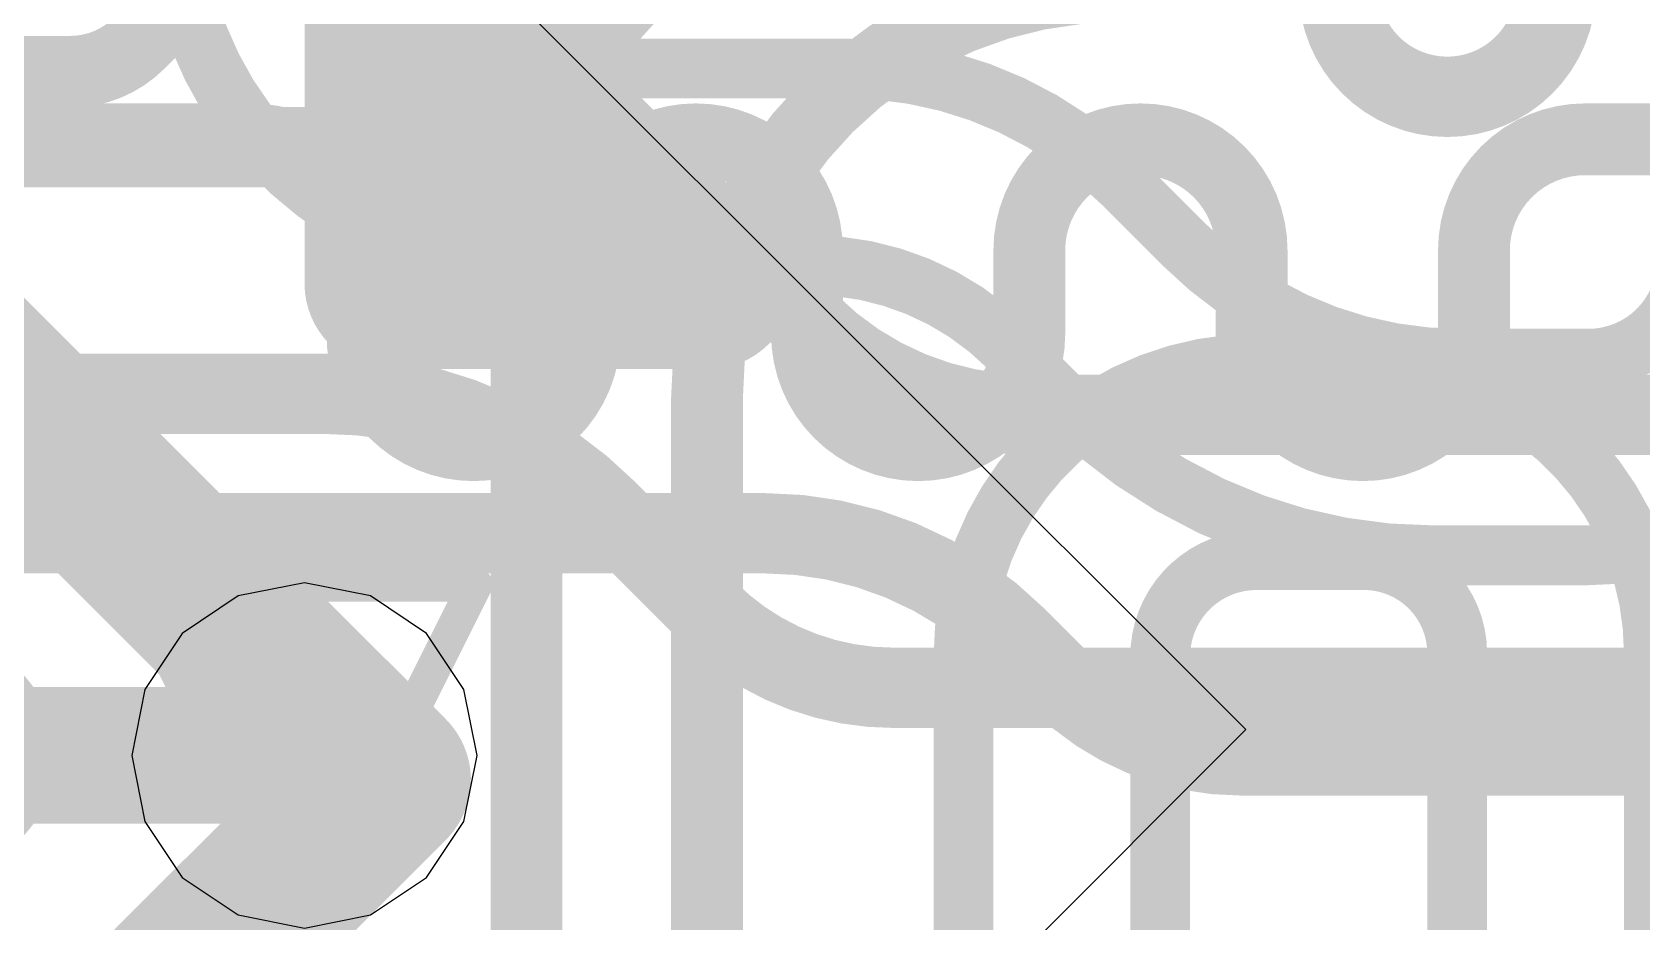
# Model space of a CAD drawing. Header units: inches. Extents: x -6 to 283, y -12 to 154.
# Drawn here: x 64.589 to 66.98, y 8.453 to 9.775 of the extents above; entities that cross this region are included whole.
import ezdxf

# ---------------------------------------------------------------- set-up
doc = ezdxf.new("R2010")
doc.units = ezdxf.units.IN
for name, color, linetype in [('Bottom Layer', 5, 'Continuous'), ('Drill Drawing', 1, 'Continuous'), ('GND-1', 16, 'Continuous'), ('GND-2', 90, 'Continuous'), ('GND-3', 216, 'Continuous'), ('GND-4', 54, 'Continuous'), ('PWR-1', 156, 'Continuous'), ('PWR-2', 130, 'Continuous'), ('Signal L1', 76, 'Continuous'), ('Signal L2', 6, 'Continuous'), ('Top Layer', 1, 'Continuous'), ('Top Overlay', 2, 'Continuous'), ('Top Solder', 216, 'Continuous'), ('Via Holes', 16, 'Continuous')]:
    doc.layers.add(name, color=color, linetype=linetype)

# ---------------------------------------------------------------- blocks, each defined once
blk = doc.blocks.new('BGA_565_15_5_14_4__57')
at = {"layer": 'Top Solder'}
h = blk.add_hatch(color=216, dxfattribs=at)
edge = h.paths.add_edge_path()
edge.add_arc((-7.400000439999999, 6.800001640000001), 0.17499838, 0, 360)
at = {"layer": 'Top Overlay'}
for points in [[(-4.219999179999999, 7.295799479999999, 0.254, 0.254, 0), (-7.845000819999999, 7.295799479999999, 0.254, 0.254, 0)], [(-7.845000819999999, 3.67080292, 0.254, 0.254, 0), (-7.845000819999999, 7.295799479999999, 0.254, 0.254, 0)], [(-8.37101704, 6.779508919999999, 0.254, 0.254, 0), (-8.70528358, 7.113775459999999, 0.254, 0.254, 0)], [(-8.37101704, 6.779508919999999, 0.254, 0.254, 0), (-8.70528358, 6.44524238, 0.254, 0.254, 0)]]:
    blk.add_lwpolyline(points, format="xyseb", dxfattribs=at)
for points in [[(-7.908500819999999, 7.295799479999999, 0.127, 0.127, 1), (-7.781500819999999, 7.295799479999999, 0.127, 0.127, 1)], [(-7.908500819999999, 7.295799479999999, 0.127, 0.127, 1), (-7.781500819999999, 7.295799479999999, 0.127, 0.127, 1)], [(-8.768783580000001, 7.113775459999999, 0.127, 0.127, 1), (-8.64178358, 7.113775459999999, 0.127, 0.127, 1)], [(-8.43451704, 6.779508919999999, 0.127, 0.127, 1), (-8.30751704, 6.779508919999999, 0.127, 0.127, 1)], [(-8.43451704, 6.779508919999999, 0.127, 0.127, 1), (-8.30751704, 6.779508919999999, 0.127, 0.127, 1)], [(-8.768783580000001, 6.44524238, 0.127, 0.127, 1), (-8.64178358, 6.44524238, 0.127, 0.127, 1)]]:
    blk.add_lwpolyline(points, format="xyseb", close=True, dxfattribs=at)

msp = doc.modelspace()

# ---------------------------------------------------------------- hatches: boundary and pattern name
at = {"layer": 'Bottom Layer'}
h = msp.add_hatch(color=5, dxfattribs=at)
edge = h.paths.add_edge_path()
edge.add_arc((64.99382225999999, 8.7001731), 0.1499997, 0, 360)
at = {"layer": 'GND-1'}
h = msp.add_hatch(color=16, dxfattribs=at)
edge = h.paths.add_edge_path()
edge.add_arc((64.99382225999999, 8.7001731), 0.1499997, 0, 360)
at = {"layer": 'GND-2'}
h = msp.add_hatch(color=90, dxfattribs=at)
edge = h.paths.add_edge_path()
edge.add_arc((64.99382225999999, 8.7001731), 0.1499997, 0, 360)
at = {"layer": 'GND-3'}
h = msp.add_hatch(color=216, dxfattribs=at)
edge = h.paths.add_edge_path()
edge.add_arc((64.99382225999999, 8.7001731), 0.1499997, 0, 360)
at = {"layer": 'GND-4'}
h = msp.add_hatch(color=54, dxfattribs=at)
edge = h.paths.add_edge_path()
edge.add_arc((64.99382225999999, 8.7001731), 0.1499997, 0, 360)
at = {"layer": 'PWR-1'}
h = msp.add_hatch(color=156, dxfattribs=at)
edge = h.paths.add_edge_path()
edge.add_arc((64.99382225999999, 8.7001731), 0.1499997, 0, 360)
at = {"layer": 'PWR-2'}
h = msp.add_hatch(color=130, dxfattribs=at)
edge = h.paths.add_edge_path()
edge.add_arc((64.99382225999999, 8.7001731), 0.1499997, 0, 360)
at = {"layer": 'Signal L1'}
h = msp.add_hatch(color=76, dxfattribs=at)
edge = h.paths.add_edge_path()
edge.add_arc((64.99382225999999, 8.7001731), 0.1499997, 0, 360)
at = {"layer": 'Signal L2'}
h = msp.add_hatch(color=6, dxfattribs=at)
edge = h.paths.add_edge_path()
edge.add_arc((64.99382225999999, 8.7001731), 0.1499997, 0, 360)
at = {"layer": 'Top Layer'}
h = msp.add_hatch(color=1, dxfattribs=at)
edge = h.paths.add_edge_path()
edge.add_arc((64.99382225999999, 8.7001731), 0.1499997, 0, 360)
at = {"layer": 'Via Holes'}
h = msp.add_hatch(color=7, dxfattribs=at)
edge = h.paths.add_edge_path()
edge.add_arc((64.99382225999999, 8.7001731), 0.07499858, 0, 360)

# ---------------------------------------------------------------- linework, layer by layer
at = {"layer": 'Bottom Layer'}
for points in [[(64.45523811999999, 9.61586342, 0.10668, 0.10668, 0), (64.91481048, 9.61586342, 0.10668, 0.10668, 0)], [(64.91481048, 9.61586342, 0.10668, 0.10668, -0.4142135623730951), (65.07991048, 9.45076342, 0.10668, 0.10668, 0)], [(65.41011048, 9.45076342, 0.10668, 0.10668, -0.9999999999999999), (65.74031047999999, 9.45076342, 0.10668, 0.10668, 0)], [(66.07051048, 9.45076342, 0.10668, 0.10668, -0.9999999999999999), (66.40071048, 9.45076342, 0.10668, 0.10668, 0)], [(66.73091047999999, 9.45076342, 0.10668, 0.10668, -0.4142135623730951), (66.89601048, 9.61586342, 0.10668, 0.10668, 0)], [(66.89601048, 9.61586342, 0.10668, 0.10668, 0), (67.28309123999999, 9.61586342, 0.10668, 0.10668, 0)], [(65.07991048, 9.3263085, 0.10668, 0.10668, 0), (65.07991048, 9.45076342, 0.10668, 0.10668, 0)], [(65.41011048, 9.3263085, 0.10668, 0.10668, 0), (65.41011048, 9.45076342, 0.10668, 0.10668, 0)], [(65.74031047999999, 9.3263085, 0.10668, 0.10668, 0), (65.74031047999999, 9.45076342, 0.10668, 0.10668, 0)], [(66.07051048, 9.3263085, 0.10668, 0.10668, 0), (66.07051048, 9.45076342, 0.10668, 0.10668, 0)], [(66.40071048, 9.3263085, 0.10668, 0.10668, 0), (66.40071048, 9.45076342, 0.10668, 0.10668, 0)], [(66.73091047999999, 9.3263085, 0.10668, 0.10668, 0), (66.73091047999999, 9.45076342, 0.10668, 0.10668, 0)], [(65.41011048, 9.3263085, 0.10668, 0.10668, -0.9999999999999999), (65.07991048, 9.3263085, 0.10668, 0.10668, 0)], [(66.07051048, 9.3263085, 0.10668, 0.10668, -0.9999999999999999), (65.74031047999999, 9.3263085, 0.10668, 0.10668, 0)], [(66.73091047999999, 9.3263085, 0.10668, 0.10668, -0.9999999999999999), (66.40071048, 9.3263085, 0.10668, 0.10668, 0)]]:
    msp.add_lwpolyline(points, format="xyseb", dxfattribs=at)
for points in [[(64.88814047999999, 9.61586342, 0.05333999999999999, 0.05333999999999999, 1), (64.94148048, 9.61586342, 0.05333999999999999, 0.05333999999999999, 1)], [(64.88814047999999, 9.61586342, 0.05333999999999999, 0.05333999999999999, 1), (64.94148048, 9.61586342, 0.05333999999999999, 0.05333999999999999, 1)], [(66.86934048, 9.61586342, 0.05333999999999999, 0.05333999999999999, 1), (66.92268048, 9.61586342, 0.05333999999999999, 0.05333999999999999, 1)], [(66.86934048, 9.61586342, 0.05333999999999999, 0.05333999999999999, 1), (66.92268048, 9.61586342, 0.05333999999999999, 0.05333999999999999, 1)], [(65.05324048, 9.45076342, 0.05333999999999999, 0.05333999999999999, 1), (65.10658047999999, 9.45076342, 0.05333999999999999, 0.05333999999999999, 1)], [(65.05324048, 9.45076342, 0.05333999999999999, 0.05333999999999999, 1), (65.10658047999999, 9.45076342, 0.05333999999999999, 0.05333999999999999, 1)], [(65.38344048, 9.45076342, 0.05333999999999999, 0.05333999999999999, 1), (65.43678048, 9.45076342, 0.05333999999999999, 0.05333999999999999, 1)], [(65.38344048, 9.45076342, 0.05333999999999999, 0.05333999999999999, 1), (65.43678048, 9.45076342, 0.05333999999999999, 0.05333999999999999, 1)], [(65.71364048, 9.45076342, 0.05333999999999999, 0.05333999999999999, 1), (65.76698048, 9.45076342, 0.05333999999999999, 0.05333999999999999, 1)], [(65.71364048, 9.45076342, 0.05333999999999999, 0.05333999999999999, 1), (65.76698048, 9.45076342, 0.05333999999999999, 0.05333999999999999, 1)], [(66.04384048, 9.45076342, 0.05333999999999999, 0.05333999999999999, 1), (66.09718047999999, 9.45076342, 0.05333999999999999, 0.05333999999999999, 1)], [(66.04384048, 9.45076342, 0.05333999999999999, 0.05333999999999999, 1), (66.09718047999999, 9.45076342, 0.05333999999999999, 0.05333999999999999, 1)], [(66.37404047999999, 9.45076342, 0.05333999999999999, 0.05333999999999999, 1), (66.42738048, 9.45076342, 0.05333999999999999, 0.05333999999999999, 1)], [(66.37404047999999, 9.45076342, 0.05333999999999999, 0.05333999999999999, 1), (66.42738048, 9.45076342, 0.05333999999999999, 0.05333999999999999, 1)], [(66.70424048, 9.45076342, 0.05333999999999999, 0.05333999999999999, 1), (66.75758047999999, 9.45076342, 0.05333999999999999, 0.05333999999999999, 1)], [(66.70424048, 9.45076342, 0.05333999999999999, 0.05333999999999999, 1), (66.75758047999999, 9.45076342, 0.05333999999999999, 0.05333999999999999, 1)], [(65.05324048, 9.3263085, 0.05333999999999999, 0.05333999999999999, 1), (65.10658047999999, 9.3263085, 0.05333999999999999, 0.05333999999999999, 1)], [(65.05324048, 9.3263085, 0.05333999999999999, 0.05333999999999999, 1), (65.10658047999999, 9.3263085, 0.05333999999999999, 0.05333999999999999, 1)], [(65.38344048, 9.3263085, 0.05333999999999999, 0.05333999999999999, 1), (65.43678048, 9.3263085, 0.05333999999999999, 0.05333999999999999, 1)], [(65.38344048, 9.3263085, 0.05333999999999999, 0.05333999999999999, 1), (65.43678048, 9.3263085, 0.05333999999999999, 0.05333999999999999, 1)], [(65.71364048, 9.3263085, 0.05333999999999999, 0.05333999999999999, 1), (65.76698048, 9.3263085, 0.05333999999999999, 0.05333999999999999, 1)], [(65.71364048, 9.3263085, 0.05333999999999999, 0.05333999999999999, 1), (65.76698048, 9.3263085, 0.05333999999999999, 0.05333999999999999, 1)], [(66.04384048, 9.3263085, 0.05333999999999999, 0.05333999999999999, 1), (66.09718047999999, 9.3263085, 0.05333999999999999, 0.05333999999999999, 1)], [(66.04384048, 9.3263085, 0.05333999999999999, 0.05333999999999999, 1), (66.09718047999999, 9.3263085, 0.05333999999999999, 0.05333999999999999, 1)], [(66.37404047999999, 9.3263085, 0.05333999999999999, 0.05333999999999999, 1), (66.42738048, 9.3263085, 0.05333999999999999, 0.05333999999999999, 1)], [(66.37404047999999, 9.3263085, 0.05333999999999999, 0.05333999999999999, 1), (66.42738048, 9.3263085, 0.05333999999999999, 0.05333999999999999, 1)], [(66.70424048, 9.3263085, 0.05333999999999999, 0.05333999999999999, 1), (66.75758047999999, 9.3263085, 0.05333999999999999, 0.05333999999999999, 1)], [(66.70424048, 9.3263085, 0.05333999999999999, 0.05333999999999999, 1), (66.75758047999999, 9.3263085, 0.05333999999999999, 0.05333999999999999, 1)]]:
    msp.add_lwpolyline(points, format="xyseb", close=True, dxfattribs=at)
at = {"layer": 'Drill Drawing'}
for points in [[(64.73982226, 8.9541731, 0.0508, 0.0508, 0), (65.24782225999999, 8.9541731, 0.0508, 0.0508, 0)], [(64.73982226, 8.9541731, 0.0508, 0.0508, 0), (64.99382225999999, 8.4461731, 0.0508, 0.0508, 0)], [(64.99382225999999, 8.4461731, 0.0508, 0.0508, 0), (65.24782225999999, 8.9541731, 0.0508, 0.0508, 0)]]:
    msp.add_lwpolyline(points, format="xyseb", dxfattribs=at)
for points in [[(64.72712225999999, 8.9541731, 0.0254, 0.0254, 1), (64.75252226, 8.9541731, 0.0254, 0.0254, 1)], [(64.72712225999999, 8.9541731, 0.0254, 0.0254, 1), (64.75252226, 8.9541731, 0.0254, 0.0254, 1)], [(65.23512226, 8.9541731, 0.0254, 0.0254, 1), (65.26052226, 8.9541731, 0.0254, 0.0254, 1)], [(65.23512226, 8.9541731, 0.0254, 0.0254, 1), (65.26052226, 8.9541731, 0.0254, 0.0254, 1)], [(64.98112225999999, 8.4461731, 0.0254, 0.0254, 1), (65.00652226, 8.4461731, 0.0254, 0.0254, 1)], [(64.98112225999999, 8.4461731, 0.0254, 0.0254, 1), (65.00652226, 8.4461731, 0.0254, 0.0254, 1)]]:
    msp.add_lwpolyline(points, format="xyseb", close=True, dxfattribs=at)
at = {"layer": 'PWR-1'}
for p, q in [((64.99382225999999, 8.95670294), (64.89565379999999, 8.937175419999999)), ((65.09199072, 8.937175419999999), (64.99382225999999, 8.95670294)), ((64.89565379999999, 8.937175419999999), (64.81242816, 8.8815672)), ((65.17521636000001, 8.8815672), (65.09199072, 8.937175419999999)), ((64.81242816, 8.8815672), (64.75681994, 8.79834156)), ((65.23082458, 8.79834156), (65.17521636000001, 8.8815672)), ((64.75681994, 8.79834156), (64.73729242, 8.7001731)), ((65.2503521, 8.7001731), (65.23082458, 8.79834156)), ((64.73729242, 8.7001731), (64.75681994, 8.60200464)), ((65.23082458, 8.60200464), (65.2503521, 8.7001731)), ((64.75681994, 8.60200464), (64.81242816, 8.518778999999999)), ((65.17521636000001, 8.518778999999999), (65.23082458, 8.60200464)), ((64.81242816, 8.518778999999999), (64.89565379999999, 8.463170779999999)), ((65.09199072, 8.463170779999999), (65.17521636000001, 8.518778999999999)), ((64.89565379999999, 8.463170779999999), (64.99382225999999, 8.44364326)), ((64.99382225999999, 8.44364326), (65.09199072, 8.463170779999999))]:
    msp.add_line(p, q, dxfattribs=at)
at = {"layer": 'PWR-2'}
for p, q in [((64.99382225999999, 8.95670294), (64.89565379999999, 8.937175419999999)), ((65.09199072, 8.937175419999999), (64.99382225999999, 8.95670294)), ((64.89565379999999, 8.937175419999999), (64.81242816, 8.8815672)), ((65.17521636000001, 8.8815672), (65.09199072, 8.937175419999999)), ((64.81242816, 8.8815672), (64.75681994, 8.79834156)), ((65.23082458, 8.79834156), (65.17521636000001, 8.8815672)), ((64.75681994, 8.79834156), (64.73729242, 8.7001731)), ((65.2503521, 8.7001731), (65.23082458, 8.79834156)), ((64.73729242, 8.7001731), (64.75681994, 8.60200464)), ((65.23082458, 8.60200464), (65.2503521, 8.7001731)), ((64.75681994, 8.60200464), (64.81242816, 8.518778999999999)), ((65.17521636000001, 8.518778999999999), (65.23082458, 8.60200464)), ((64.81242816, 8.518778999999999), (64.89565379999999, 8.463170779999999)), ((65.09199072, 8.463170779999999), (65.17521636000001, 8.518778999999999)), ((64.89565379999999, 8.463170779999999), (64.99382225999999, 8.44364326)), ((64.99382225999999, 8.44364326), (65.09199072, 8.463170779999999))]:
    msp.add_line(p, q, dxfattribs=at)
at = {"layer": 'Signal L1'}
for points in [[(66.85266792, 9.8402521, 0.11938, 0.11938, -0.9999999999999999), (66.53008792, 9.8402521, 0.11938, 0.11938, 0)], [(63.7379853, 9.6043877, 0.11938, 0.11938, 0), (65.2541621, 9.6043877, 0.11938, 0.11938, 0)], [(65.2541621, 9.6043877, 0.11938, 0.11938, -0.198881590998709), (65.6398992, 9.444636939999999, 0.11938, 0.11938, 0)], [(65.6398992, 9.444636939999999, 0.11938, 0.11938, 0), (65.74259394, 9.341942199999998, 0.11938, 0.11938, 0)], [(65.74289112, 9.34164502, 0.11938, 0.11938, -0.0002267820884980537), (65.74259394, 9.341942199999998, 0.11938, 0.11938, 0)], [(66.06960624, 9.206489079999999, 0.11938, 0.11938, -0.1986766230359595), (65.74289112, 9.34164502, 0.11938, 0.11938, 0)], [(63.59121394, 9.237555819999999, 0.11938, 0.11938, 0), (65.02502616, 9.237555819999999, 0.11938, 0.11938, 0)], [(65.02502616, 9.237555819999999, 0.11938, 0.11938, -0.198912367379658), (65.44278249999999, 9.064515779999999, 0.11938, 0.11938, 0)], [(66.06960624, 9.206489079999999, 0.11938, 0.11938, 0), (67.69811453999999, 9.206489079999999, 0.11938, 0.11938, 0)], [(65.44278249999999, 9.064515779999999, 0.11938, 0.11938, 0), (65.59183732, 8.915460959999999, 0.11938, 0.11938, 0)], [(65.86895385999999, 8.800675819999999, 0.11938, 0.11938, -0.198912367379658), (65.59183732, 8.915460959999999, 0.11938, 0.11938, 0)], [(65.86895385999999, 8.800675819999999, 0.11938, 0.11938, 0), (72.83070015999999, 8.800675819999999, 0.11938, 0.11938, 0)]]:
    msp.add_lwpolyline(points, format="xyseb", dxfattribs=at)
for points in [[(65.22431710000001, 9.6043877, 0.05969, 0.05969, 1), (65.2840071, 9.6043877, 0.05969, 0.05969, 1)], [(65.22431710000001, 9.6043877, 0.05969, 0.05969, 1), (65.2840071, 9.6043877, 0.05969, 0.05969, 1)], [(65.61005420000001, 9.444636939999999, 0.05969, 0.05969, 1), (65.6697442, 9.444636939999999, 0.05969, 0.05969, 1)], [(65.61005420000001, 9.444636939999999, 0.05969, 0.05969, 1), (65.6697442, 9.444636939999999, 0.05969, 0.05969, 1)], [(65.71274894, 9.341942199999998, 0.05969, 0.05969, 1), (65.77243894, 9.341942199999998, 0.05969, 0.05969, 1)], [(65.71274894, 9.341942199999998, 0.05969, 0.05969, 1), (65.77243894, 9.341942199999998, 0.05969, 0.05969, 1)], [(65.71304612, 9.34164502, 0.05969, 0.05969, 1), (65.77273612, 9.34164502, 0.05969, 0.05969, 1)], [(65.71304612, 9.34164502, 0.05969, 0.05969, 1), (65.77273612, 9.34164502, 0.05969, 0.05969, 1)], [(64.99518116, 9.237555819999999, 0.05969, 0.05969, 1), (65.05487115999999, 9.237555819999999, 0.05969, 0.05969, 1)], [(64.99518116, 9.237555819999999, 0.05969, 0.05969, 1), (65.05487115999999, 9.237555819999999, 0.05969, 0.05969, 1)], [(66.03976123999999, 9.206489079999999, 0.05969, 0.05969, 1), (66.09945124, 9.206489079999999, 0.05969, 0.05969, 1)], [(66.03976123999999, 9.206489079999999, 0.05969, 0.05969, 1), (66.09945124, 9.206489079999999, 0.05969, 0.05969, 1)], [(65.4129375, 9.064515779999999, 0.05969, 0.05969, 1), (65.4726275, 9.064515779999999, 0.05969, 0.05969, 1)], [(65.4129375, 9.064515779999999, 0.05969, 0.05969, 1), (65.4726275, 9.064515779999999, 0.05969, 0.05969, 1)], [(65.56199231999999, 8.915460959999999, 0.05969, 0.05969, 1), (65.62168232, 8.915460959999999, 0.05969, 0.05969, 1)], [(65.56199231999999, 8.915460959999999, 0.05969, 0.05969, 1), (65.62168232, 8.915460959999999, 0.05969, 0.05969, 1)], [(65.83910886, 8.800675819999999, 0.05969, 0.05969, 1), (65.89879886, 8.800675819999999, 0.05969, 0.05969, 1)], [(65.83910886, 8.800675819999999, 0.05969, 0.05969, 1), (65.89879886, 8.800675819999999, 0.05969, 0.05969, 1)]]:
    msp.add_lwpolyline(points, format="xyseb", close=True, dxfattribs=at)
at = {"layer": 'Signal L2'}
for points in [[(65.3322417, 9.428929579999998, 0.08889999999999999, 0.08889999999999999, -0.4142135623730951), (64.8005689, 9.96060238, 0.08889999999999999, 0.08889999999999999, 0)], [(65.3322417, 9.72102958, 0.08889999999999999, 0.08889999999999999, -0.4142135623730951), (65.09266889999999, 9.96060238, 0.08889999999999999, 0.08889999999999999, 0)], [(65.3322417, 9.72102958, 0.08889999999999999, 0.08889999999999999, 0), (65.79225602, 9.72102958, 0.08889999999999999, 0.08889999999999999, 0)], [(65.79698042, 9.721042279999999, 0.08889999999999999, 0.08889999999999999, -0.2005161979741996), (66.20983456, 9.54987676, 0.08889999999999999, 0.08889999999999999, 0)], [(66.20983202, 9.54987422, 0.08889999999999999, 0.08889999999999999, 0), (66.21267936, 9.54701164, 0.08889999999999999, 0.08889999999999999, 0)], [(66.21267936, 9.54701164, 0.08889999999999999, 0.08889999999999999, 0), (66.29992328, 9.459775339999998, 0.08889999999999999, 0.08889999999999999, 0)], [(66.71046602, 9.28972488, 0.08889999999999999, 0.08889999999999999, -0.198912367379658), (66.29992582, 9.459777879999999, 0.08889999999999999, 0.08889999999999999, 0)], [(65.3322417, 9.428929579999998, 0.08889999999999999, 0.08889999999999999, 0), (65.74355914, 9.428929579999998, 0.08889999999999999, 0.08889999999999999, 0)], [(65.74592895999999, 9.428929579999998, 0.08889999999999999, 0.08889999999999999, -0.1986622820675301), (66.03941834, 9.307189919999999, 0.08889999999999999, 0.08889999999999999, 0)], [(67.04702872, 9.43577488, 0.08889999999999999, 0.08889999999999999, -0.4142135623730951), (66.90097872, 9.28972488, 0.08889999999999999, 0.08889999999999999, 0)], [(67.33912871999999, 9.43577488, 0.08889999999999999, 0.08889999999999999, -0.4142135623730951), (66.90097872, 8.997624879999998, 0.08889999999999999, 0.08889999999999999, 0)], [(66.0394158, 9.307187379999998, 0.08889999999999999, 0.08889999999999999, 0), (66.0405969, 9.306008819999999, 0.08889999999999999, 0.08889999999999999, 0)], [(66.0405969, 9.306008819999999, 0.08889999999999999, 0.08889999999999999, 0), (66.12077962, 9.22582864, 0.08889999999999999, 0.08889999999999999, 0)], [(66.71046602, 9.28972488, 0.08889999999999999, 0.08889999999999999, 0), (66.90097872, 9.28972488, 0.08889999999999999, 0.08889999999999999, 0)], [(66.66968378, 8.99762234, 0.08889999999999999, 0.08889999999999999, -0.1995972435063841), (66.12077962, 9.22582864, 0.08889999999999999, 0.08889999999999999, 0)], [(64.41029282, 9.03039342, 0.11938, 0.11938, 0), (65.67644725999999, 9.03039342, 0.11938, 0.11938, 0)], [(65.67644725999999, 9.03039342, 0.11938, 0.11938, -0.1986991494080848), (66.0520269, 8.87500384, 0.11938, 0.11938, 0)], [(66.66968378, 8.99762234, 0.08889999999999999, 0.08889999999999999, 0), (66.66968632, 8.997624879999998, 0.08889999999999999, 0.08889999999999999, 0)], [(66.66968632, 8.997624879999998, 0.08889999999999999, 0.08889999999999999, 0), (66.90097872, 8.997624879999998, 0.08889999999999999, 0.08889999999999999, 0)], [(66.05233424, 8.8746965, 0.11938, 0.11938, 0), (66.11539735999999, 8.81163338, 0.11938, 0.11938, 0)], [(66.3846526, 8.70019342, 0.11938, 0.11938, -0.1987644589969734), (66.11539735999999, 8.81163338, 0.11938, 0.11938, 0)], [(66.3846526, 8.70019342, 0.11938, 0.11938, 0), (76.26723125999999, 8.70019342, 0.11938, 0.11938, 0)]]:
    msp.add_lwpolyline(points, format="xyseb", dxfattribs=at)
for points in [[(65.3100167, 9.72102958, 0.04445, 0.04445, 1), (65.3544667, 9.72102958, 0.04445, 0.04445, 1)], [(65.3100167, 9.72102958, 0.04445, 0.04445, 1), (65.3544667, 9.72102958, 0.04445, 0.04445, 1)], [(65.77003101999999, 9.72102958, 0.04445, 0.04445, 1), (65.81448102, 9.72102958, 0.04445, 0.04445, 1)], [(65.77475541999999, 9.721042279999999, 0.04445, 0.04445, 1), (65.81920541999999, 9.721042279999999, 0.04445, 0.04445, 1)], [(66.18760702, 9.54987422, 0.04445, 0.04445, 1), (66.23205702, 9.54987422, 0.04445, 0.04445, 1)], [(66.18760956, 9.54987676, 0.04445, 0.04445, 1), (66.23205956, 9.54987676, 0.04445, 0.04445, 1)], [(66.19045435999999, 9.54701164, 0.04445, 0.04445, 1), (66.23490435999999, 9.54701164, 0.04445, 0.04445, 1)], [(66.19045435999999, 9.54701164, 0.04445, 0.04445, 1), (66.23490435999999, 9.54701164, 0.04445, 0.04445, 1)], [(66.27769828, 9.459775339999998, 0.04445, 0.04445, 1), (66.32214828, 9.459775339999998, 0.04445, 0.04445, 1)], [(66.27770081999999, 9.459777879999999, 0.04445, 0.04445, 1), (66.32215082, 9.459777879999999, 0.04445, 0.04445, 1)], [(65.3100167, 9.428929579999998, 0.04445, 0.04445, 1), (65.3544667, 9.428929579999998, 0.04445, 0.04445, 1)], [(65.3100167, 9.428929579999998, 0.04445, 0.04445, 1), (65.3544667, 9.428929579999998, 0.04445, 0.04445, 1)], [(65.72133414, 9.428929579999998, 0.04445, 0.04445, 1), (65.76578414, 9.428929579999998, 0.04445, 0.04445, 1)], [(65.72370396, 9.428929579999998, 0.04445, 0.04445, 1), (65.76815395999999, 9.428929579999998, 0.04445, 0.04445, 1)], [(66.0171908, 9.307187379999998, 0.04445, 0.04445, 1), (66.0616408, 9.307187379999998, 0.04445, 0.04445, 1)], [(66.01719333999999, 9.307189919999999, 0.04445, 0.04445, 1), (66.06164334, 9.307189919999999, 0.04445, 0.04445, 1)], [(66.0183719, 9.306008819999999, 0.04445, 0.04445, 1), (66.0628219, 9.306008819999999, 0.04445, 0.04445, 1)], [(66.0183719, 9.306008819999999, 0.04445, 0.04445, 1), (66.0628219, 9.306008819999999, 0.04445, 0.04445, 1)], [(66.68824101999999, 9.28972488, 0.04445, 0.04445, 1), (66.73269101999999, 9.28972488, 0.04445, 0.04445, 1)], [(66.68824101999999, 9.28972488, 0.04445, 0.04445, 1), (66.73269101999999, 9.28972488, 0.04445, 0.04445, 1)], [(66.87875371999999, 9.28972488, 0.04445, 0.04445, 1), (66.92320372, 9.28972488, 0.04445, 0.04445, 1)], [(66.87875371999999, 9.28972488, 0.04445, 0.04445, 1), (66.92320372, 9.28972488, 0.04445, 0.04445, 1)], [(66.09855461999999, 9.22582864, 0.04445, 0.04445, 1), (66.14300462, 9.22582864, 0.04445, 0.04445, 1)], [(66.09855461999999, 9.22582864, 0.04445, 0.04445, 1), (66.14300462, 9.22582864, 0.04445, 0.04445, 1)], [(65.64660226, 9.03039342, 0.05969, 0.05969, 1), (65.70629226, 9.03039342, 0.05969, 0.05969, 1)], [(65.64660226, 9.03039342, 0.05969, 0.05969, 1), (65.70629226, 9.03039342, 0.05969, 0.05969, 1)], [(66.64745878, 8.99762234, 0.04445, 0.04445, 1), (66.69190877999999, 8.99762234, 0.04445, 0.04445, 1)], [(66.64745878, 8.99762234, 0.04445, 0.04445, 1), (66.69190877999999, 8.99762234, 0.04445, 0.04445, 1)], [(66.64746131999999, 8.997624879999998, 0.04445, 0.04445, 1), (66.69191132, 8.997624879999998, 0.04445, 0.04445, 1)], [(66.64746131999999, 8.997624879999998, 0.04445, 0.04445, 1), (66.69191132, 8.997624879999998, 0.04445, 0.04445, 1)], [(66.87875371999999, 8.997624879999998, 0.04445, 0.04445, 1), (66.92320372, 8.997624879999998, 0.04445, 0.04445, 1)], [(66.87875371999999, 8.997624879999998, 0.04445, 0.04445, 1), (66.92320372, 8.997624879999998, 0.04445, 0.04445, 1)], [(66.0221819, 8.87500384, 0.05969, 0.05969, 1), (66.0818719, 8.87500384, 0.05969, 0.05969, 1)], [(66.02248924, 8.8746965, 0.05969, 0.05969, 1), (66.08217924, 8.8746965, 0.05969, 0.05969, 1)], [(66.08555236, 8.81163338, 0.05969, 0.05969, 1), (66.14524236, 8.81163338, 0.05969, 0.05969, 1)], [(66.08555236, 8.81163338, 0.05969, 0.05969, 1), (66.14524236, 8.81163338, 0.05969, 0.05969, 1)], [(66.3548076, 8.70019342, 0.05969, 0.05969, 1), (66.41449759999999, 8.70019342, 0.05969, 0.05969, 1)], [(66.3548076, 8.70019342, 0.05969, 0.05969, 1), (66.41449759999999, 8.70019342, 0.05969, 0.05969, 1)]]:
    msp.add_lwpolyline(points, format="xyseb", close=True, dxfattribs=at)
at = {"layer": 'Top Layer'}
for p, q in [((56.24125912, 18.8896371), (66.39227006, 8.7386287)), ((66.39227006, 8.7386287), (54.18816949999999, -3.46547186))]:
    msp.add_line(p, q, dxfattribs=at)
for points in [[(64.74813567999999, 9.75842346, 0.10668, 0.10668, 0), (65.29778406, 10.30807184, 0.10668, 0.10668, 0)], [(65.32362601999999, 9.44111904, 0.10668, 0.10668, -0.198566897680032), (65.48850503999999, 9.83991936, 0.10668, 0.10668, 0)], [(65.59183732, 9.23252916, 0.10668, 0.10668, -0.4142135623730951), (66.20250158, 9.84319342, 0.10668, 0.10668, 0)], [(64.74813567999999, 9.75842346, 0.10668, 0.10668, -0.1989119137834034), (64.64618261999999, 9.71619342, 0.10668, 0.10668, 0)], [(64.5214356, 9.71619342, 0.10668, 0.10668, 0), (64.64618261999999, 9.71619342, 0.10668, 0.10668, 0)], [(65.32362856, 9.44111904, 0.10668, 0.10668, 0), (65.3236311, 9.4411165, 0.10668, 0.10668, 0)], [(65.3236311, 8.431105819999999, 0.10668, 0.10668, 0), (65.3236311, 9.4411165, 0.10668, 0.10668, 0)], [(65.97283478, 8.84735594, 0.08889999999999999, 0.08889999999999999, -0.4142135623730951), (66.40806885999999, 9.28259002, 0.08889999999999999, 0.08889999999999999, 0)], [(66.40806885999999, 9.28259002, 0.08889999999999999, 0.08889999999999999, 0), (66.56757578, 9.28259002, 0.08889999999999999, 0.08889999999999999, 0)], [(66.56757578, 9.28259002, 0.08889999999999999, 0.08889999999999999, -0.4142135623730951), (66.99816166, 8.852004139999998, 0.08889999999999999, 0.08889999999999999, 0)], [(65.59183732, 8.24479936, 0.10668, 0.10668, 0), (65.59183732, 9.23252916, 0.10668, 0.10668, 0)], [(66.26493477999999, 8.84735594, 0.08889999999999999, 0.08889999999999999, -0.4142135623730951), (66.40806885999999, 8.99049002, 0.08889999999999999, 0.08889999999999999, 0)], [(66.40806885999999, 8.99049002, 0.08889999999999999, 0.08889999999999999, 0), (66.56757578, 8.99049002, 0.08889999999999999, 0.08889999999999999, 0)], [(66.56757578, 8.99049002, 0.08889999999999999, 0.08889999999999999, -0.4142135623730951), (66.70606166, 8.852004139999998, 0.08889999999999999, 0.08889999999999999, 0)], [(66.70606166, 7.95917636, 0.08889999999999999, 0.08889999999999999, 0), (66.70606166, 8.852004139999998, 0.08889999999999999, 0.08889999999999999, 0)], [(66.99816166, 7.95917636, 0.08889999999999999, 0.08889999999999999, 0), (66.99816166, 8.852004139999998, 0.08889999999999999, 0.08889999999999999, 0)], [(65.97283478, 7.620706119999999, 0.08889999999999999, 0.08889999999999999, 0), (65.97283478, 8.84735594, 0.08889999999999999, 0.08889999999999999, 0)], [(66.26493477999999, 7.620706119999999, 0.08889999999999999, 0.08889999999999999, 0), (66.26493477999999, 8.84735594, 0.08889999999999999, 0.08889999999999999, 0)], [(64.44881446, 8.7001731, 0.2032, 0.2032, 0), (64.99382225999999, 8.7001731, 0.2032, 0.2032, 0)], [(65.3236311, 8.431105819999999, 0.10668, 0.10668, -0.4142135623730951), (65.02703276, 8.13450748, 0.10668, 0.10668, 0)]]:
    msp.add_lwpolyline(points, format="xyseb", dxfattribs=at)
for points in [[(64.72146568, 9.75842346, 0.05333999999999999, 0.05333999999999999, 1), (64.77480568, 9.75842346, 0.05333999999999999, 0.05333999999999999, 1)], [(64.72146568, 9.75842346, 0.05333999999999999, 0.05333999999999999, 1), (64.77480568, 9.75842346, 0.05333999999999999, 0.05333999999999999, 1)], [(64.61951262, 9.71619342, 0.05333999999999999, 0.05333999999999999, 1), (64.67285261999999, 9.71619342, 0.05333999999999999, 0.05333999999999999, 1)], [(64.61951262, 9.71619342, 0.05333999999999999, 0.05333999999999999, 1), (64.67285261999999, 9.71619342, 0.05333999999999999, 0.05333999999999999, 1)], [(65.29695602, 9.44111904, 0.05333999999999999, 0.05333999999999999, 1), (65.35029602, 9.44111904, 0.05333999999999999, 0.05333999999999999, 1)], [(65.29695856, 9.44111904, 0.05333999999999999, 0.05333999999999999, 1), (65.35029856, 9.44111904, 0.05333999999999999, 0.05333999999999999, 1)], [(65.29696109999999, 9.4411165, 0.05333999999999999, 0.05333999999999999, 1), (65.3503011, 9.4411165, 0.05333999999999999, 0.05333999999999999, 1)], [(65.29696109999999, 9.4411165, 0.05333999999999999, 0.05333999999999999, 1), (65.3503011, 9.4411165, 0.05333999999999999, 0.05333999999999999, 1)], [(66.38584386, 9.28259002, 0.04445, 0.04445, 1), (66.43029385999999, 9.28259002, 0.04445, 0.04445, 1)], [(66.38584386, 9.28259002, 0.04445, 0.04445, 1), (66.43029385999999, 9.28259002, 0.04445, 0.04445, 1)], [(66.54535077999999, 9.28259002, 0.04445, 0.04445, 1), (66.58980078, 9.28259002, 0.04445, 0.04445, 1)], [(66.54535077999999, 9.28259002, 0.04445, 0.04445, 1), (66.58980078, 9.28259002, 0.04445, 0.04445, 1)], [(65.56516732, 9.23252916, 0.05333999999999999, 0.05333999999999999, 1), (65.61850731999999, 9.23252916, 0.05333999999999999, 0.05333999999999999, 1)], [(65.56516732, 9.23252916, 0.05333999999999999, 0.05333999999999999, 1), (65.61850731999999, 9.23252916, 0.05333999999999999, 0.05333999999999999, 1)], [(66.38584386, 8.99049002, 0.04445, 0.04445, 1), (66.43029385999999, 8.99049002, 0.04445, 0.04445, 1)], [(66.38584386, 8.99049002, 0.04445, 0.04445, 1), (66.43029385999999, 8.99049002, 0.04445, 0.04445, 1)], [(66.54535077999999, 8.99049002, 0.04445, 0.04445, 1), (66.58980078, 8.99049002, 0.04445, 0.04445, 1)], [(66.54535077999999, 8.99049002, 0.04445, 0.04445, 1), (66.58980078, 8.99049002, 0.04445, 0.04445, 1)], [(66.68383666, 8.852004139999998, 0.04445, 0.04445, 1), (66.72828666, 8.852004139999998, 0.04445, 0.04445, 1)], [(66.68383666, 8.852004139999998, 0.04445, 0.04445, 1), (66.72828666, 8.852004139999998, 0.04445, 0.04445, 1)], [(66.97593665999999, 8.852004139999998, 0.04445, 0.04445, 1), (67.02038666, 8.852004139999998, 0.04445, 0.04445, 1)], [(66.97593665999999, 8.852004139999998, 0.04445, 0.04445, 1), (67.02038666, 8.852004139999998, 0.04445, 0.04445, 1)], [(65.95060978, 8.84735594, 0.04445, 0.04445, 1), (65.99505977999999, 8.84735594, 0.04445, 0.04445, 1)], [(65.95060978, 8.84735594, 0.04445, 0.04445, 1), (65.99505977999999, 8.84735594, 0.04445, 0.04445, 1)], [(66.24270978, 8.84735594, 0.04445, 0.04445, 1), (66.28715978, 8.84735594, 0.04445, 0.04445, 1)], [(66.24270978, 8.84735594, 0.04445, 0.04445, 1), (66.28715978, 8.84735594, 0.04445, 0.04445, 1)], [(64.94302225999999, 8.7001731, 0.1016, 0.1016, 1), (65.04462226, 8.7001731, 0.1016, 0.1016, 1)], [(65.29696109999999, 8.431105819999999, 0.05333999999999999, 0.05333999999999999, 1), (65.3503011, 8.431105819999999, 0.05333999999999999, 0.05333999999999999, 1)], [(65.29696109999999, 8.431105819999999, 0.05333999999999999, 0.05333999999999999, 1), (65.3503011, 8.431105819999999, 0.05333999999999999, 0.05333999999999999, 1)]]:
    msp.add_lwpolyline(points, format="xyseb", close=True, dxfattribs=at)
at = {"layer": 'Top Overlay'}
for points in [[(65.12095942, 9.87133662, 0.254, 0.254, 0), (65.12095942, 9.87401886, 0.254, 0.254, 0)], [(65.12095942, 9.87133662, 0.254, 0.254, 0), (65.56336646, 9.428929579999998, 0.254, 0.254, 0)], [(65.12095942, 9.84766382, 0.254, 0.254, 0), (65.14731445999999, 9.84766382, 0.254, 0.254, 0)], [(65.12095942, 9.6043877, 0.254, 0.254, 0), (65.15109398, 9.634522259999999, 0.254, 0.254, 0)], [(65.15109398, 9.634522259999999, 0.254, 0.254, 0), (65.35777378, 9.634522259999999, 0.254, 0.254, 0)], [(65.32405274, 9.40129438, 0.254, 0.254, 0), (65.41011048, 9.40129438, 0.254, 0.254, 0)]]:
    msp.add_lwpolyline(points, format="xyseb", dxfattribs=at)
for points in [[(65.05745941999999, 9.87401886, 0.127, 0.127, 1), (65.18445942, 9.87401886, 0.127, 0.127, 1)], [(65.05745941999999, 9.87133662, 0.127, 0.127, 1), (65.18445942, 9.87133662, 0.127, 0.127, 1)], [(65.05745941999999, 9.87133662, 0.127, 0.127, 1), (65.18445942, 9.87133662, 0.127, 0.127, 1)], [(65.05745941999999, 9.84766382, 0.127, 0.127, 1), (65.18445942, 9.84766382, 0.127, 0.127, 1)], [(65.08381446, 9.84766382, 0.127, 0.127, 1), (65.21081446000001, 9.84766382, 0.127, 0.127, 1)], [(65.08759398, 9.634522259999999, 0.127, 0.127, 1), (65.21459398, 9.634522259999999, 0.127, 0.127, 1)], [(65.08759398, 9.634522259999999, 0.127, 0.127, 1), (65.21459398, 9.634522259999999, 0.127, 0.127, 1)], [(65.29427378, 9.634522259999999, 0.127, 0.127, 1), (65.42127377999999, 9.634522259999999, 0.127, 0.127, 1)], [(65.05745941999999, 9.6043877, 0.127, 0.127, 1), (65.18445942, 9.6043877, 0.127, 0.127, 1)], [(65.49986646, 9.428929579999998, 0.127, 0.127, 1), (65.62686646, 9.428929579999998, 0.127, 0.127, 1)], [(65.26055274, 9.40129438, 0.127, 0.127, 1), (65.38755273999999, 9.40129438, 0.127, 0.127, 1)], [(65.34661048, 9.40129438, 0.127, 0.127, 1), (65.47361047999999, 9.40129438, 0.127, 0.127, 1)]]:
    msp.add_lwpolyline(points, format="xyseb", close=True, dxfattribs=at)

# ---------------------------------------------------------------- block references
at = {"rotation": 225}
msp.add_blockref('BGA_565_15_5_14_4__57', (54.40792014, 8.2759296), dxfattribs=at)

doc.saveas('drawing.dxf')
